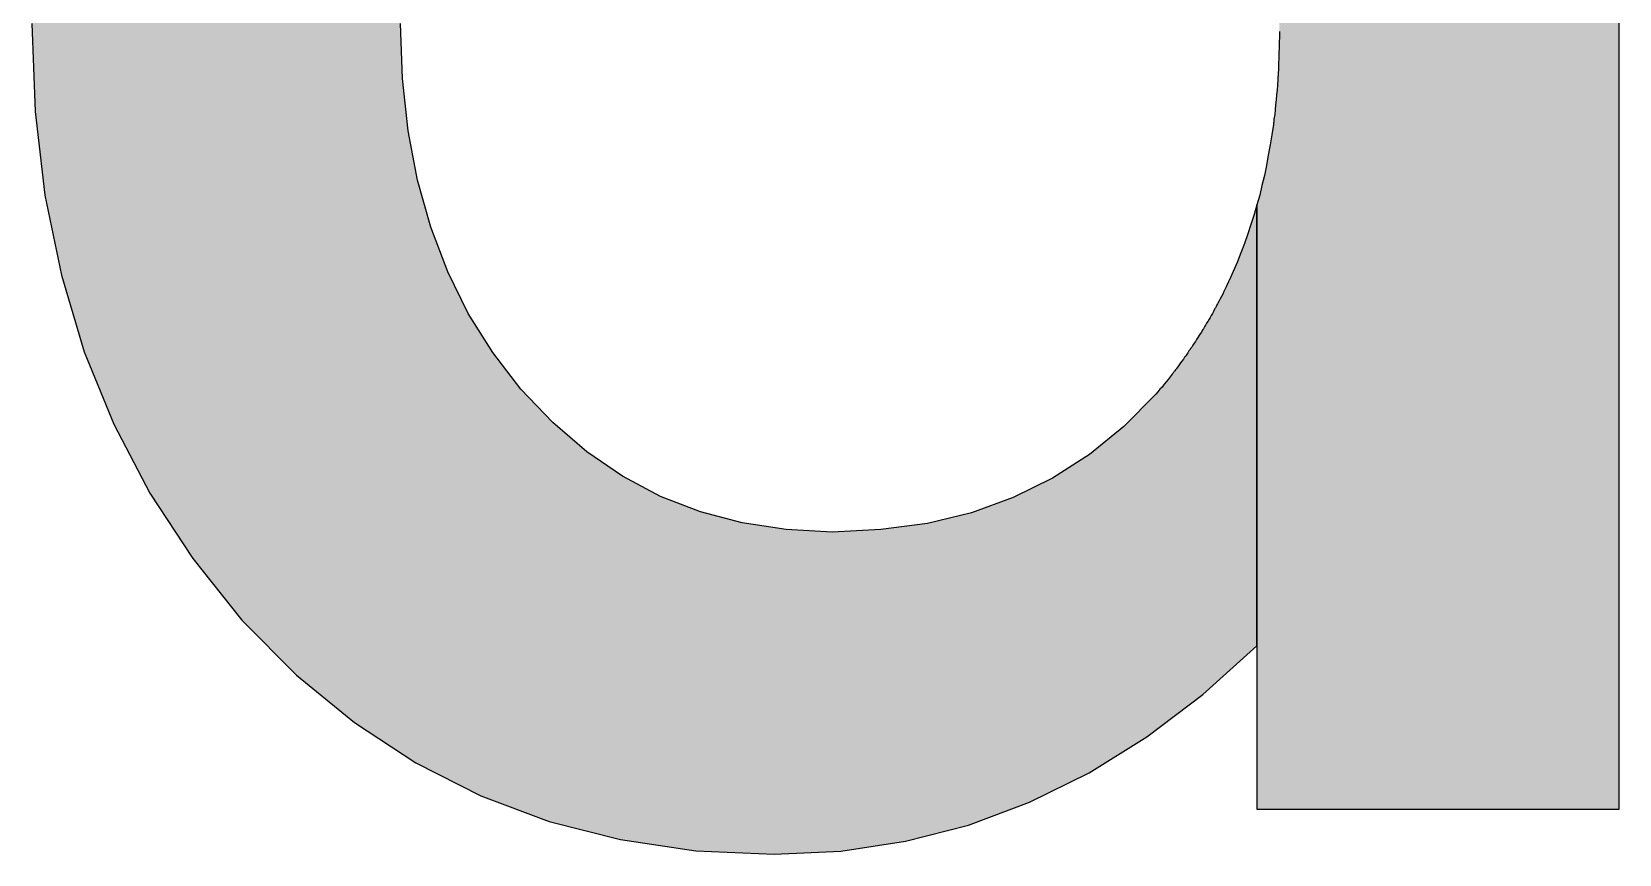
# Model space of a CAD drawing. Extents: x 198.6 to 210.1, y 62.9 to 66.
# Drawn here: x 203.71 to 205.094, y 63.573 to 64.29 of the extents above; entities that cross this region are included whole.
import ezdxf

# ---------------------------------------------------------------- set-up
doc = ezdxf.new("R2010")
doc.units = 0
doc.layers.add('LAYER_1', color=7, linetype='CONTINUOUS')

# ---------------------------------------------------------------- blocks, each defined once
blk = doc.blocks.new('*U7')
at = {"layer": 'LAYER_1', "color": 7, "extrusion": (0, 0, -1)}
for points in [[(-204.7975, 63.6123), (-204.7975, 65.9719), (-204.8175, 63.6123)], [(-204.8175, 63.6123), (-204.7975, 65.9719), (-204.8175, 65.9719)], [(-204.8175, 63.6123), (-204.8175, 65.9719), (-204.8569, 63.6123)], [(-204.8569, 63.6123), (-204.8175, 65.9719), (-204.8569, 65.9719)], [(-204.8569, 63.6123), (-204.8569, 65.9719), (-204.8964, 63.6123)], [(-204.8964, 63.6123), (-204.8569, 65.9719), (-204.8964, 65.9719)], [(-204.8964, 63.6123), (-204.8964, 65.9719), (-204.9358, 63.6123)], [(-204.9358, 63.6123), (-204.8964, 65.9719), (-204.9358, 65.9719)], [(-204.9358, 63.6123), (-204.9358, 65.9719), (-204.9753, 63.6123)], [(-204.9753, 63.6123), (-204.9358, 65.9719), (-204.9753, 65.9719)], [(-204.9753, 63.6123), (-204.9753, 65.9719), (-205.0147, 63.6123)], [(-205.0147, 63.6123), (-204.9753, 65.9719), (-205.0147, 65.9719)], [(-205.0147, 63.6123), (-205.0147, 65.9719), (-205.0542, 63.6123)], [(-205.0542, 63.6123), (-205.0147, 65.9719), (-205.0542, 65.9719)], [(-205.0542, 63.6123), (-205.0542, 65.9719), (-205.0936, 63.6123)], [(-205.0936, 63.6123), (-205.0542, 65.9719), (-205.0936, 65.9719)], [(-204.7973, 63.6123), (-204.7973, 64.2807), (-204.7975, 63.6123)], [(-204.797, 63.6123), (-204.797, 64.2669), (-204.7971, 63.6123)], [(-204.7971, 63.6123), (-204.7971, 64.2714), (-204.7973, 63.6123)], [(-204.7961, 63.6123), (-204.7961, 64.2507), (-204.7963, 63.6123)], [(-204.7963, 63.6123), (-204.7963, 64.2531), (-204.7966, 63.6123)], [(-204.7966, 63.6123), (-204.7966, 64.2576), (-204.7968, 63.6123)], [(-204.7968, 63.6123), (-204.7968, 64.2621), (-204.797, 63.6123)], [(-204.7954, 63.6123), (-204.7954, 64.239), (-204.7958, 63.6123)], [(-204.7958, 63.6123), (-204.7958, 64.2435), (-204.7961, 63.6123)], [(-204.7942, 63.6123), (-204.7942, 64.2262), (-204.7947, 63.6123)], [(-204.7947, 63.6123), (-204.7947, 64.2304), (-204.7951, 63.6123)], [(-204.7951, 63.6123), (-204.7951, 64.2348), (-204.7954, 63.6123)], [(-204.7922, 63.6123), (-204.7922, 64.209), (-204.7923, 63.6123)], [(-204.7923, 63.6123), (-204.7923, 64.2107), (-204.7925, 63.6123)], [(-204.7925, 63.6123), (-204.7925, 64.2118), (-204.7927, 63.6123)], [(-204.7927, 63.6123), (-204.7927, 64.2135), (-204.7934, 63.6123)], [(-204.7934, 63.6123), (-204.7934, 64.2176), (-204.7937, 63.6123)], [(-204.7937, 63.6123), (-204.7937, 64.2217), (-204.7942, 63.6123)], [(-204.7909, 63.6123), (-204.7909, 64.2), (-204.7922, 63.6123)], [(-204.7878, 63.6123), (-204.7878, 64.1821), (-204.7894, 63.6123)], [(-204.7894, 63.6123), (-204.7894, 64.1911), (-204.7909, 63.6123)], [(-204.7861, 63.6123), (-204.7861, 64.1732), (-204.7878, 63.6123)], [(-204.7823, 63.6123), (-204.7823, 64.1559), (-204.7844, 63.6123)], [(-204.7844, 63.6123), (-204.7844, 64.1646), (-204.7861, 63.6123)], [(-204.7803, 63.6123), (-204.7803, 64.1473), (-204.7823, 63.6123)], [(-204.7779, 63.6123), (-204.7779, 64.1391), (-204.7803, 63.6123)]]:
    blk.add_solid(points, dxfattribs=at)
at = {"layer": 'LAYER_1', "color": 7}
for points in [[(204.7975, 63.6123), (204.7973, 64.2807), (204.7975, 64.2851)], [(204.797, 63.6123), (204.7968, 64.2621), (204.797, 64.2669)], [(204.7971, 63.6123), (204.797, 64.2669), (204.7971, 64.2714)], [(204.7973, 63.6123), (204.7971, 64.2714), (204.7973, 64.2758)], [(204.7963, 63.6123), (204.7961, 64.2507), (204.7963, 64.251)], [(204.7966, 63.6123), (204.7963, 64.2531), (204.7966, 64.2576)], [(204.7968, 63.6123), (204.7966, 64.2576), (204.7968, 64.2621)], [(204.7954, 63.6123), (204.7951, 64.2348), (204.7954, 64.239)], [(204.7958, 63.6123), (204.7954, 64.239), (204.7958, 64.2435)], [(204.7961, 63.6123), (204.7958, 64.2435), (204.7961, 64.2479)], [(204.7942, 63.6123), (204.7937, 64.2217), (204.7942, 64.2262)], [(204.7947, 63.6123), (204.7942, 64.2262), (204.7947, 64.2304)], [(204.7951, 63.6123), (204.7947, 64.2304), (204.7951, 64.2348)], [(204.7922, 63.6123), (204.7909, 64.2), (204.7922, 64.209)], [(204.7923, 63.6123), (204.7922, 64.209), (204.7923, 64.2097)], [(204.7925, 63.6123), (204.7923, 64.2107), (204.7925, 64.2111)], [(204.7927, 63.6123), (204.7925, 64.2118), (204.7927, 64.2124)], [(204.7934, 63.6123), (204.7927, 64.2135), (204.7934, 64.2176)], [(204.7937, 63.6123), (204.7934, 64.2176), (204.7937, 64.2217)], [(204.7909, 63.6123), (204.7894, 64.1911), (204.7909, 64.2)], [(204.7878, 63.6123), (204.7861, 64.1732), (204.7878, 64.1821)], [(204.7894, 63.6123), (204.7878, 64.1821), (204.7894, 64.1911)], [(204.7861, 63.6123), (204.7844, 64.1646), (204.7861, 64.1732)], [(204.7823, 63.6123), (204.7803, 64.1473), (204.7823, 64.1559)], [(204.7844, 63.6123), (204.7823, 64.1559), (204.7844, 64.1646)], [(204.7803, 63.6123), (204.7779, 64.1391), (204.7803, 64.1473)]]:
    blk.add_solid(points, dxfattribs=at)
blk = doc.blocks.new('*U8')
at = {"layer": 'LAYER_1', "color": 7}
for points in [[(204.0318, 63.6613), (203.9917, 64.8963), (204.0318, 64.9231)], [(203.9901, 63.689), (203.941, 64.8542), (203.9901, 64.8953)], [(203.9917, 63.6878), (203.9901, 64.8953), (203.9917, 64.8963)], [(203.9901, 63.689), (203.9901, 64.8953), (203.9917, 63.6878)], [(203.9917, 63.6878), (203.9917, 64.8963), (204.0318, 63.6613)], [(203.9404, 63.7298), (203.8935, 64.8053), (203.9404, 64.8536)], [(203.941, 63.7291), (203.9404, 64.8536), (203.941, 64.8542)], [(203.9404, 63.7298), (203.9404, 64.8536), (203.941, 63.7291)], [(203.941, 63.7291), (203.941, 64.8542), (203.9901, 63.689)], [(203.8935, 63.777), (203.8506, 64.7526), (203.8935, 64.8053)], [(203.8935, 63.777), (203.8935, 64.8053), (203.9404, 63.7298)], [(203.8506, 63.8307), (203.8134, 64.6972), (203.8506, 64.7526)], [(203.8506, 63.8307), (203.8506, 64.7526), (203.8935, 63.777)], [(203.8134, 63.8876), (203.7819, 64.6383), (203.8134, 64.6972)], [(203.8134, 63.8876), (203.8134, 64.6972), (203.8506, 63.8307)], [(203.7819, 63.9479), (203.7562, 64.5762), (203.7819, 64.6383)], [(203.7819, 63.9479), (203.7819, 64.6383), (203.8134, 63.8876)], [(203.7562, 64.0109), (203.7362, 64.5111), (203.7562, 64.5762)], [(203.7562, 64.0109), (203.7562, 64.5762), (203.7819, 63.9479)], [(203.7362, 64.0777), (203.7219, 64.4429), (203.7362, 64.5111)], [(203.7362, 64.0777), (203.7362, 64.5111), (203.7562, 64.0109)], [(203.7219, 64.1473), (203.7133, 64.3713), (203.7219, 64.4429)], [(203.7219, 64.1473), (203.7219, 64.4429), (203.7362, 64.0777)], [(203.7133, 64.2204), (203.7104, 64.2969), (203.7133, 64.3713)], [(203.7133, 64.2204), (203.7133, 64.3713), (203.7219, 64.1473)], [(204.0318, 63.6613), (204.0318, 64.2969), (204.0334, 63.6603)], [(204.0334, 63.6603), (204.0334, 64.249), (204.0335, 63.6602)], [(204.0335, 63.6602), (204.0335, 64.2474), (204.0384, 63.657)], [(204.0384, 63.657), (204.0384, 64.2035), (204.0385, 63.6569)], [(204.0385, 63.6569), (204.0385, 64.2026), (204.0428, 63.6541)], [(204.0428, 63.6541), (204.0428, 64.1797), (204.0451, 63.6526)], [(204.0451, 63.6526), (204.0451, 64.1678), (204.0465, 63.6519)], [(204.0465, 63.6519), (204.0465, 64.1604), (204.047, 63.6517)], [(204.047, 63.6517), (204.047, 64.1586), (204.058, 63.6461)], [(204.7754, 63.7524), (204.7727, 64.1218), (204.7754, 64.1305)], [(204.7779, 63.7546), (204.7754, 64.1305), (204.7779, 64.1391)], [(204.058, 63.6461), (204.058, 64.1194), (204.0587, 63.6457)], [(204.0587, 63.6457), (204.0587, 64.1176), (204.0728, 63.6386)], [(204.7699, 63.7475), (204.767, 64.1053), (204.7699, 64.1136)], [(204.7727, 63.75), (204.7699, 64.1136), (204.7727, 64.1218)], [(204.767, 63.7448), (204.7639, 64.097), (204.767, 64.1053)], [(204.7606, 63.7391), (204.7572, 64.0808), (204.7606, 64.0888)], [(204.7639, 63.7421), (204.7606, 64.0888), (204.7639, 64.097)], [(204.0728, 63.6386), (204.0728, 64.0805), (204.0738, 63.6381)], [(204.0738, 63.6381), (204.0738, 64.0784), (204.0907, 63.6295)], [(204.7522, 63.7315), (204.752, 64.0695), (204.7522, 64.0702)], [(204.7524, 63.7317), (204.7522, 64.0702), (204.7524, 64.0705)], [(204.7527, 63.732), (204.7524, 64.0705), (204.7527, 64.0709)], [(204.7529, 63.7322), (204.7527, 64.0709), (204.7529, 64.0712)], [(204.753, 63.7323), (204.7529, 64.0712), (204.753, 64.0715)], [(204.7532, 63.7325), (204.753, 64.0715), (204.7532, 64.0722)], [(204.7534, 63.7326), (204.7532, 64.0722), (204.7534, 64.0726)], [(204.7536, 63.7328), (204.7534, 64.0726), (204.7536, 64.0729)], [(204.7572, 63.736), (204.7536, 64.0729), (204.7572, 64.0808)], [(204.746, 63.726), (204.745, 64.0553), (204.746, 64.0571)], [(204.747, 63.7269), (204.746, 64.0571), (204.747, 64.0591)], [(204.7481, 63.7278), (204.747, 64.0591), (204.7481, 64.0612)], [(204.7491, 63.7288), (204.7481, 64.0612), (204.7491, 64.0633)], [(204.7499, 63.7295), (204.7491, 64.0633), (204.7499, 64.0653)], [(204.7501, 63.7297), (204.7499, 64.0653), (204.7501, 64.0657)], [(204.751, 63.7305), (204.7501, 64.0657), (204.751, 64.0674)], [(204.752, 63.7314), (204.751, 64.0674), (204.752, 64.0695)], [(204.0907, 63.6295), (204.0907, 64.0443), (204.0923, 63.6287)], [(204.7381, 63.7189), (204.7372, 64.0409), (204.7381, 64.0426)], [(204.7391, 63.7198), (204.7381, 64.0426), (204.7391, 64.0443)], [(204.7401, 63.7207), (204.7391, 64.0443), (204.7401, 64.046)], [(204.741, 63.7215), (204.7401, 64.046), (204.741, 64.0481)], [(204.7413, 63.7218), (204.741, 64.0481), (204.7413, 64.0485)], [(204.7417, 63.7221), (204.7413, 64.0485), (204.7417, 64.0491)], [(204.742, 63.7224), (204.7417, 64.0491), (204.742, 64.0498)], [(204.7424, 63.7227), (204.742, 64.0498), (204.7424, 64.0505)], [(204.7427, 63.723), (204.7424, 64.0505), (204.7427, 64.0512)], [(204.7431, 63.7234), (204.7427, 64.0512), (204.7431, 64.0519)], [(204.7436, 63.7238), (204.7431, 64.0519), (204.7436, 64.0526)], [(204.7439, 63.7241), (204.7436, 64.0526), (204.7439, 64.0533)], [(204.745, 63.7251), (204.7439, 64.0533), (204.745, 64.0553)], [(204.0923, 63.6287), (204.0923, 64.0418), (204.0985, 63.6256)], [(204.0985, 63.6256), (204.0985, 64.0319), (204.1016, 63.624)], [(204.73, 63.7117), (204.7295, 64.0281), (204.73, 64.0288)], [(204.7303, 63.712), (204.73, 64.0288), (204.7303, 64.0295)], [(204.7307, 63.7122), (204.7303, 64.0295), (204.7307, 64.03)], [(204.7308, 63.7124), (204.7307, 64.03), (204.7308, 64.0302)], [(204.7313, 63.7128), (204.7308, 64.0302), (204.7313, 64.0309)], [(204.7317, 63.7131), (204.7313, 64.0309), (204.7317, 64.0316)], [(204.7322, 63.7136), (204.7317, 64.0316), (204.7322, 64.0326)], [(204.7326, 63.7139), (204.7322, 64.0326), (204.7326, 64.0333)], [(204.7331, 63.7144), (204.7326, 64.0333), (204.7331, 64.034)], [(204.7341, 63.7153), (204.7331, 64.034), (204.7341, 64.0357)], [(204.7351, 63.7162), (204.7341, 64.0357), (204.7351, 64.0374)], [(204.7362, 63.7172), (204.7351, 64.0374), (204.7362, 64.0392)], [(204.7372, 63.7181), (204.7362, 64.0392), (204.7372, 64.0409)], [(204.1016, 63.624), (204.1016, 64.027), (204.1121, 63.6201)], [(204.7212, 63.7051), (204.7207, 64.0144), (204.7212, 64.015)], [(204.7222, 63.7058), (204.7212, 64.015), (204.7222, 64.0168)], [(204.7232, 63.7066), (204.7222, 64.0168), (204.7232, 64.0185)], [(204.7243, 63.7074), (204.7232, 64.0185), (204.7243, 64.0199)], [(204.7253, 63.7082), (204.7243, 64.0199), (204.7253, 64.0216)], [(204.7263, 63.709), (204.7253, 64.0216), (204.7263, 64.0233)], [(204.7274, 63.7097), (204.7263, 64.0233), (204.7274, 64.0247)], [(204.7284, 63.7105), (204.7274, 64.0247), (204.7284, 64.0264)], [(204.7295, 63.7113), (204.7284, 64.0264), (204.7295, 64.0281)], [(204.1121, 63.6201), (204.1121, 64.0102), (204.1142, 63.6193)], [(204.1142, 63.6193), (204.1142, 64.0075), (204.1365, 63.6109)], [(204.7114, 63.6976), (204.7102, 63.9995), (204.7114, 64.0013)], [(204.7126, 63.6985), (204.7114, 64.0013), (204.7126, 64.0026)], [(204.7138, 63.6995), (204.7126, 64.0026), (204.7138, 64.0044)], [(204.7148, 63.7002), (204.7138, 64.0044), (204.7148, 64.0061)], [(204.716, 63.7011), (204.7148, 64.0061), (204.716, 64.0075)], [(204.717, 63.7019), (204.716, 64.0075), (204.717, 64.0089)], [(204.7172, 63.7021), (204.717, 64.0089), (204.7172, 64.0092)], [(204.7176, 63.7023), (204.7172, 64.0092), (204.7176, 64.0099)], [(204.7181, 63.7027), (204.7176, 64.0099), (204.7181, 64.0106)], [(204.7186, 63.7031), (204.7181, 64.0106), (204.7186, 64.0116)], [(204.7191, 63.7035), (204.7186, 64.0116), (204.7191, 64.0123)], [(204.7196, 63.7039), (204.7191, 64.0123), (204.7196, 64.013)], [(204.7201, 63.7043), (204.7196, 64.013), (204.7201, 64.0137)], [(204.7207, 63.7047), (204.7201, 64.0137), (204.7207, 64.0144)], [(204.7022, 63.6907), (204.7005, 63.9868), (204.7022, 63.9892)], [(204.704, 63.692), (204.7022, 63.9892), (204.704, 63.9913)], [(204.7045, 63.6924), (204.704, 63.9913), (204.7045, 63.992)], [(204.705, 63.6928), (204.7045, 63.992), (204.705, 63.9926)], [(204.7055, 63.6932), (204.705, 63.9926), (204.7055, 63.993)], [(204.7059, 63.6935), (204.7055, 63.993), (204.7059, 63.9937)], [(204.7064, 63.6939), (204.7059, 63.9937), (204.7064, 63.9944)], [(204.7069, 63.6942), (204.7064, 63.9944), (204.7069, 63.9951)], [(204.7074, 63.6946), (204.7069, 63.9951), (204.7074, 63.9957)], [(204.7077, 63.6949), (204.7074, 63.9957), (204.7077, 63.9964)], [(204.7079, 63.695), (204.7077, 63.9964), (204.7079, 63.9966)], [(204.709, 63.6958), (204.7079, 63.9966), (204.709, 63.9978)], [(204.7102, 63.6967), (204.709, 63.9978), (204.7102, 63.9995)], [(204.1365, 63.6109), (204.1365, 63.9782), (204.1395, 63.6098)], [(204.1395, 63.6098), (204.1395, 63.9751), (204.157, 63.6032)], [(204.6898, 63.6813), (204.6819, 63.966), (204.6898, 63.974)], [(204.6917, 63.6828), (204.6898, 63.974), (204.6917, 63.9761)], [(204.6934, 63.6841), (204.6917, 63.9761), (204.6934, 63.9782)], [(204.6953, 63.6855), (204.6934, 63.9782), (204.6953, 63.9802)], [(204.6971, 63.6868), (204.6953, 63.9802), (204.6971, 63.9827)], [(204.6988, 63.6881), (204.6971, 63.9827), (204.6988, 63.9847)], [(204.7005, 63.6894), (204.6988, 63.9847), (204.7005, 63.9868)], [(204.6805, 63.6745), (204.6619, 63.9458), (204.6805, 63.9646)], [(204.6819, 63.6754), (204.6805, 63.9646), (204.6819, 63.966)], [(204.157, 63.6032), (204.157, 63.9568), (204.1612, 63.6016)], [(204.1612, 63.6016), (204.1612, 63.9525), (204.1643, 63.6008)], [(204.1643, 63.6008), (204.1643, 63.9492), (204.1676, 63.6)], [(204.1676, 63.6), (204.1676, 63.9464), (204.1939, 63.5933)], [(204.6619, 63.6629), (204.6321, 63.9215), (204.6619, 63.9458)], [(204.1939, 63.5933), (204.1939, 63.9237), (204.1972, 63.5925)], [(204.1972, 63.5925), (204.1972, 63.9215), (204.2185, 63.5871)], [(204.6294, 63.6429), (204.6001, 63.9009), (204.6294, 63.9197)], [(204.6316, 63.644), (204.6294, 63.9197), (204.6316, 63.9211)], [(204.632, 63.6442), (204.6316, 63.9211), (204.632, 63.9213)], [(204.6321, 63.6443), (204.632, 63.9213), (204.6321, 63.9215)], [(204.2185, 63.5871), (204.2185, 63.9069), (204.2235, 63.5858)], [(204.2235, 63.5858), (204.2235, 63.9034), (204.2251, 63.5856)], [(204.2251, 63.5856), (204.2251, 63.9024), (204.2285, 63.585)], [(204.2285, 63.585), (204.2285, 63.9006), (204.2582, 63.5807)], [(204.5798, 63.6185), (204.5767, 63.8893), (204.5798, 63.8908)], [(204.5997, 63.6283), (204.5798, 63.8908), (204.5997, 63.9007)], [(204.6001, 63.6285), (204.5997, 63.9007), (204.6001, 63.9009)], [(204.2582, 63.5807), (204.2582, 63.8848), (204.2616, 63.5802)], [(204.2616, 63.5802), (204.2616, 63.8835), (204.283, 63.577)], [(204.5655, 63.6131), (204.5303, 63.8711), (204.5655, 63.8838)], [(204.5662, 63.6134), (204.5655, 63.8838), (204.5662, 63.8841)], [(204.5767, 63.6173), (204.5662, 63.8841), (204.5767, 63.8893)], [(204.283, 63.577), (204.283, 63.8752), (204.289, 63.5761)], [(204.289, 63.5761), (204.289, 63.8729), (204.293, 63.576)], [(204.293, 63.576), (204.293, 63.8714), (204.2964, 63.5758)], [(204.2964, 63.5758), (204.2964, 63.8705), (204.3295, 63.5743)], [(204.5226, 63.5975), (204.4924, 63.8618), (204.5226, 63.8691)], [(204.5265, 63.5985), (204.5226, 63.8691), (204.5265, 63.87)], [(204.5293, 63.5996), (204.5265, 63.87), (204.5293, 63.8707)], [(204.5303, 63.6), (204.5293, 63.8707), (204.5303, 63.8711)], [(204.3295, 63.5743), (204.3295, 63.8617), (204.3327, 63.5742)], [(204.3327, 63.5742), (204.3327, 63.8612), (204.3503, 63.5734)], [(204.3503, 63.5734), (204.3503, 63.8585), (204.3574, 63.573)], [(204.4092, 63.5755), (204.4077, 63.8538), (204.4092, 63.8539)], [(204.4104, 63.5756), (204.4092, 63.8539), (204.4104, 63.8539)], [(204.4153, 63.5758), (204.4104, 63.8539), (204.4153, 63.8542)], [(204.4502, 63.5811), (204.4153, 63.8542), (204.4502, 63.8559)], [(204.4525, 63.5815), (204.4502, 63.8559), (204.4525, 63.8562)], [(204.4668, 63.5837), (204.4525, 63.8562), (204.4668, 63.8581)], [(204.4716, 63.5844), (204.4668, 63.8581), (204.4716, 63.8588)], [(204.4909, 63.5894), (204.4716, 63.8588), (204.4909, 63.8614)], [(204.4924, 63.5898), (204.4909, 63.8614), (204.4924, 63.8618)]]:
    blk.add_solid(points, dxfattribs=at)
at = {"layer": 'LAYER_1', "color": 7, "extrusion": (0, 0, -1)}
for points in [[(-204.0334, 63.6603), (-204.0318, 64.2969), (-204.0334, 64.249)], [(-204.0335, 63.6602), (-204.0334, 64.249), (-204.0335, 64.2474)], [(-204.0384, 63.657), (-204.0335, 64.2474), (-204.0384, 64.2035)], [(-204.0385, 63.6569), (-204.0384, 64.2035), (-204.0385, 64.2026)], [(-204.0428, 63.6541), (-204.0385, 64.2026), (-204.0428, 64.1797)], [(-204.0451, 63.6526), (-204.0428, 64.1797), (-204.0451, 64.1678)], [(-204.0465, 63.6519), (-204.0451, 64.1678), (-204.0465, 64.1604)], [(-204.047, 63.6517), (-204.0465, 64.1604), (-204.047, 64.1586)], [(-204.058, 63.6461), (-204.047, 64.1586), (-204.058, 64.1194)], [(-204.7754, 63.7524), (-204.7754, 64.1305), (-204.7779, 63.7546)], [(-204.0587, 63.6457), (-204.058, 64.1194), (-204.0587, 64.1176)], [(-204.0728, 63.6386), (-204.0587, 64.1176), (-204.0728, 64.0805)], [(-204.7699, 63.7475), (-204.7699, 64.1136), (-204.7727, 63.75)], [(-204.7727, 63.75), (-204.7727, 64.1218), (-204.7754, 63.7524)], [(-204.767, 63.7448), (-204.767, 64.1053), (-204.7699, 63.7475)], [(-204.7606, 63.7391), (-204.7606, 64.0888), (-204.7639, 63.7421)], [(-204.7639, 63.7421), (-204.7639, 64.097), (-204.767, 63.7448)], [(-204.0738, 63.6381), (-204.0728, 64.0805), (-204.0738, 64.0784)], [(-204.0907, 63.6295), (-204.0738, 64.0784), (-204.0907, 64.0443)], [(-204.7522, 63.7315), (-204.7522, 64.0702), (-204.7524, 63.7317)], [(-204.7524, 63.7317), (-204.7524, 64.0705), (-204.7527, 63.732)], [(-204.7527, 63.732), (-204.7527, 64.0709), (-204.7529, 63.7322)], [(-204.7529, 63.7322), (-204.7529, 64.0712), (-204.753, 63.7323)], [(-204.753, 63.7323), (-204.753, 64.0715), (-204.7532, 63.7325)], [(-204.7532, 63.7325), (-204.7532, 64.0722), (-204.7534, 63.7326)], [(-204.7534, 63.7326), (-204.7534, 64.0726), (-204.7536, 63.7328)], [(-204.7536, 63.7328), (-204.7536, 64.0729), (-204.7572, 63.736)], [(-204.7572, 63.736), (-204.7572, 64.0808), (-204.7606, 63.7391)], [(-204.746, 63.726), (-204.746, 64.0571), (-204.747, 63.7269)], [(-204.747, 63.7269), (-204.747, 64.0591), (-204.7481, 63.7278)], [(-204.7481, 63.7278), (-204.7481, 64.0612), (-204.7491, 63.7288)], [(-204.7491, 63.7288), (-204.7491, 64.0633), (-204.7499, 63.7295)], [(-204.7499, 63.7295), (-204.7499, 64.0653), (-204.7501, 63.7297)], [(-204.7501, 63.7297), (-204.7501, 64.0657), (-204.751, 63.7305)], [(-204.751, 63.7305), (-204.751, 64.0674), (-204.752, 63.7314)], [(-204.752, 63.7314), (-204.752, 64.0695), (-204.7522, 63.7315)], [(-204.0923, 63.6287), (-204.0907, 64.0443), (-204.0923, 64.0418)], [(-204.7381, 63.7189), (-204.7381, 64.0426), (-204.7391, 63.7198)], [(-204.7391, 63.7198), (-204.7391, 64.0443), (-204.7401, 63.7207)], [(-204.7401, 63.7207), (-204.7401, 64.046), (-204.741, 63.7215)], [(-204.741, 63.7215), (-204.741, 64.0481), (-204.7413, 63.7218)], [(-204.7413, 63.7218), (-204.7413, 64.0485), (-204.7417, 63.7221)], [(-204.7417, 63.7221), (-204.7417, 64.0491), (-204.742, 63.7224)], [(-204.742, 63.7224), (-204.742, 64.0498), (-204.7424, 63.7227)], [(-204.7424, 63.7227), (-204.7424, 64.0505), (-204.7427, 63.723)], [(-204.7427, 63.723), (-204.7427, 64.0512), (-204.7431, 63.7234)], [(-204.7431, 63.7234), (-204.7431, 64.0519), (-204.7436, 63.7238)], [(-204.7436, 63.7238), (-204.7436, 64.0526), (-204.7439, 63.7241)], [(-204.7439, 63.7241), (-204.7439, 64.0533), (-204.745, 63.7251)], [(-204.745, 63.7251), (-204.745, 64.0553), (-204.746, 63.726)], [(-204.0985, 63.6256), (-204.0923, 64.0418), (-204.0985, 64.0319)], [(-204.1016, 63.624), (-204.0985, 64.0319), (-204.1016, 64.027)], [(-204.73, 63.7117), (-204.73, 64.0288), (-204.7303, 63.712)], [(-204.7303, 63.712), (-204.7303, 64.0295), (-204.7307, 63.7122)], [(-204.7307, 63.7122), (-204.7307, 64.03), (-204.7308, 63.7124)], [(-204.7308, 63.7124), (-204.7308, 64.0302), (-204.7313, 63.7128)], [(-204.7313, 63.7128), (-204.7313, 64.0309), (-204.7317, 63.7131)], [(-204.7317, 63.7131), (-204.7317, 64.0316), (-204.7322, 63.7136)], [(-204.7322, 63.7136), (-204.7322, 64.0326), (-204.7326, 63.7139)], [(-204.7326, 63.7139), (-204.7326, 64.0333), (-204.7331, 63.7144)], [(-204.7331, 63.7144), (-204.7331, 64.034), (-204.7341, 63.7153)], [(-204.7341, 63.7153), (-204.7341, 64.0357), (-204.7351, 63.7162)], [(-204.7351, 63.7162), (-204.7351, 64.0374), (-204.7362, 63.7172)], [(-204.7362, 63.7172), (-204.7362, 64.0392), (-204.7372, 63.7181)], [(-204.7372, 63.7181), (-204.7372, 64.0409), (-204.7381, 63.7189)], [(-204.1121, 63.6201), (-204.1016, 64.027), (-204.1121, 64.0102)], [(-204.7212, 63.7051), (-204.7212, 64.015), (-204.7222, 63.7058)], [(-204.7222, 63.7058), (-204.7222, 64.0168), (-204.7232, 63.7066)], [(-204.7232, 63.7066), (-204.7232, 64.0185), (-204.7243, 63.7074)], [(-204.7243, 63.7074), (-204.7243, 64.0199), (-204.7253, 63.7082)], [(-204.7253, 63.7082), (-204.7253, 64.0216), (-204.7263, 63.709)], [(-204.7263, 63.709), (-204.7263, 64.0233), (-204.7274, 63.7097)], [(-204.7274, 63.7097), (-204.7274, 64.0247), (-204.7284, 63.7105)], [(-204.7284, 63.7105), (-204.7284, 64.0264), (-204.7295, 63.7113)], [(-204.7295, 63.7113), (-204.7295, 64.0281), (-204.73, 63.7117)], [(-204.1142, 63.6193), (-204.1121, 64.0102), (-204.1142, 64.0075)], [(-204.1365, 63.6109), (-204.1142, 64.0075), (-204.1365, 63.9782)], [(-204.7114, 63.6976), (-204.7114, 64.0013), (-204.7126, 63.6985)], [(-204.7126, 63.6985), (-204.7126, 64.0026), (-204.7138, 63.6995)], [(-204.7138, 63.6995), (-204.7138, 64.0044), (-204.7148, 63.7002)], [(-204.7148, 63.7002), (-204.7148, 64.0061), (-204.716, 63.7011)], [(-204.716, 63.7011), (-204.716, 64.0075), (-204.717, 63.7019)], [(-204.717, 63.7019), (-204.717, 64.0089), (-204.7172, 63.7021)], [(-204.7172, 63.7021), (-204.7172, 64.0092), (-204.7176, 63.7023)], [(-204.7176, 63.7023), (-204.7176, 64.0099), (-204.7181, 63.7027)], [(-204.7181, 63.7027), (-204.7181, 64.0106), (-204.7186, 63.7031)], [(-204.7186, 63.7031), (-204.7186, 64.0116), (-204.7191, 63.7035)], [(-204.7191, 63.7035), (-204.7191, 64.0123), (-204.7196, 63.7039)], [(-204.7196, 63.7039), (-204.7196, 64.013), (-204.7201, 63.7043)], [(-204.7201, 63.7043), (-204.7201, 64.0137), (-204.7207, 63.7047)], [(-204.7207, 63.7047), (-204.7207, 64.0144), (-204.7212, 63.7051)], [(-204.7022, 63.6907), (-204.7022, 63.9892), (-204.704, 63.692)], [(-204.704, 63.692), (-204.704, 63.9913), (-204.7045, 63.6924)], [(-204.7045, 63.6924), (-204.7045, 63.992), (-204.705, 63.6928)], [(-204.705, 63.6928), (-204.705, 63.9926), (-204.7055, 63.6932)], [(-204.7055, 63.6932), (-204.7055, 63.993), (-204.7059, 63.6935)], [(-204.7059, 63.6935), (-204.7059, 63.9937), (-204.7064, 63.6939)], [(-204.7064, 63.6939), (-204.7064, 63.9944), (-204.7069, 63.6942)], [(-204.7069, 63.6942), (-204.7069, 63.9951), (-204.7074, 63.6946)], [(-204.7074, 63.6946), (-204.7074, 63.9957), (-204.7077, 63.6949)], [(-204.7077, 63.6949), (-204.7077, 63.9964), (-204.7079, 63.695)], [(-204.7079, 63.695), (-204.7079, 63.9966), (-204.709, 63.6958)], [(-204.709, 63.6958), (-204.709, 63.9978), (-204.7102, 63.6967)], [(-204.7102, 63.6967), (-204.7102, 63.9995), (-204.7114, 63.6976)], [(-204.1395, 63.6098), (-204.1365, 63.9782), (-204.1395, 63.9751)], [(-204.157, 63.6032), (-204.1395, 63.9751), (-204.157, 63.9568)], [(-204.6898, 63.6813), (-204.6898, 63.974), (-204.6917, 63.6828)], [(-204.6917, 63.6828), (-204.6917, 63.9761), (-204.6934, 63.6841)], [(-204.6934, 63.6841), (-204.6934, 63.9782), (-204.6953, 63.6855)], [(-204.6953, 63.6855), (-204.6953, 63.9802), (-204.6971, 63.6868)], [(-204.6971, 63.6868), (-204.6971, 63.9827), (-204.6988, 63.6881)], [(-204.6988, 63.6881), (-204.6988, 63.9847), (-204.7005, 63.6894)], [(-204.7005, 63.6894), (-204.7005, 63.9868), (-204.7022, 63.6907)], [(-204.6805, 63.6745), (-204.6805, 63.9646), (-204.6819, 63.6754)], [(-204.6819, 63.6754), (-204.6819, 63.966), (-204.6898, 63.6813)], [(-204.1612, 63.6016), (-204.157, 63.9568), (-204.1612, 63.9525)], [(-204.1643, 63.6008), (-204.1612, 63.9525), (-204.1643, 63.9492)], [(-204.1676, 63.6), (-204.1643, 63.9492), (-204.1676, 63.9464)], [(-204.1939, 63.5933), (-204.1676, 63.9464), (-204.1939, 63.9237)], [(-204.6619, 63.6629), (-204.6619, 63.9458), (-204.6805, 63.6745)], [(-204.1972, 63.5925), (-204.1939, 63.9237), (-204.1972, 63.9215)], [(-204.2185, 63.5871), (-204.1972, 63.9215), (-204.2185, 63.9069)], [(-204.6294, 63.6429), (-204.6294, 63.9197), (-204.6316, 63.644)], [(-204.6316, 63.644), (-204.6316, 63.9211), (-204.632, 63.6442)], [(-204.632, 63.6442), (-204.632, 63.9213), (-204.6321, 63.6443)], [(-204.6321, 63.6443), (-204.6321, 63.9215), (-204.6619, 63.6629)], [(-204.2235, 63.5858), (-204.2185, 63.9069), (-204.2235, 63.9034)], [(-204.2251, 63.5856), (-204.2235, 63.9034), (-204.2251, 63.9024)], [(-204.2285, 63.585), (-204.2251, 63.9024), (-204.2285, 63.9006)], [(-204.2582, 63.5807), (-204.2285, 63.9006), (-204.2582, 63.8848)], [(-204.5798, 63.6185), (-204.5798, 63.8908), (-204.5997, 63.6283)], [(-204.5997, 63.6283), (-204.5997, 63.9007), (-204.6001, 63.6285)], [(-204.6001, 63.6285), (-204.6001, 63.9009), (-204.6294, 63.6429)], [(-204.2616, 63.5802), (-204.2582, 63.8848), (-204.2616, 63.8835)], [(-204.283, 63.577), (-204.2616, 63.8835), (-204.283, 63.8752)], [(-204.5655, 63.6131), (-204.5655, 63.8838), (-204.5662, 63.6134)], [(-204.5662, 63.6134), (-204.5662, 63.8841), (-204.5767, 63.6173)], [(-204.5767, 63.6173), (-204.5767, 63.8893), (-204.5798, 63.6185)], [(-204.289, 63.5761), (-204.283, 63.8752), (-204.289, 63.8729)], [(-204.293, 63.576), (-204.289, 63.8729), (-204.293, 63.8714)], [(-204.2964, 63.5758), (-204.293, 63.8714), (-204.2964, 63.8705)], [(-204.3295, 63.5743), (-204.2964, 63.8705), (-204.3295, 63.8617)], [(-204.5226, 63.5975), (-204.5226, 63.8691), (-204.5265, 63.5985)], [(-204.5265, 63.5985), (-204.5265, 63.87), (-204.5293, 63.5996)], [(-204.5293, 63.5996), (-204.5293, 63.8707), (-204.5303, 63.6)], [(-204.5303, 63.6), (-204.5303, 63.8711), (-204.5655, 63.6131)], [(-204.3327, 63.5742), (-204.3295, 63.8617), (-204.3327, 63.8612)], [(-204.3503, 63.5734), (-204.3327, 63.8612), (-204.3503, 63.8585)], [(-204.3574, 63.573), (-204.3503, 63.8585), (-204.3574, 63.8575)], [(-204.3574, 63.573), (-204.3574, 63.8575), (-204.3677, 63.5735)], [(-204.3677, 63.5735), (-204.3574, 63.8575), (-204.3677, 63.8559)], [(-204.3677, 63.5735), (-204.3677, 63.8559), (-204.3708, 63.5737)], [(-204.3708, 63.5737), (-204.3677, 63.8559), (-204.3708, 63.8557)], [(-204.3708, 63.5737), (-204.3708, 63.8557), (-204.4077, 63.5754)], [(-204.4077, 63.5754), (-204.3708, 63.8557), (-204.4077, 63.8538)], [(-204.4077, 63.5754), (-204.4077, 63.8538), (-204.4092, 63.5755)], [(-204.4092, 63.5755), (-204.4092, 63.8539), (-204.4104, 63.5756)], [(-204.4104, 63.5756), (-204.4104, 63.8539), (-204.4153, 63.5758)], [(-204.4153, 63.5758), (-204.4153, 63.8542), (-204.4502, 63.5811)], [(-204.4502, 63.5811), (-204.4502, 63.8559), (-204.4525, 63.5815)], [(-204.4525, 63.5815), (-204.4525, 63.8562), (-204.4668, 63.5837)], [(-204.4668, 63.5837), (-204.4668, 63.8581), (-204.4716, 63.5844)], [(-204.4716, 63.5844), (-204.4716, 63.8588), (-204.4909, 63.5894)], [(-204.4909, 63.5894), (-204.4909, 63.8614), (-204.4924, 63.5898)], [(-204.4924, 63.5898), (-204.4924, 63.8618), (-204.5226, 63.5975)]]:
    blk.add_solid(points, dxfattribs=at)

msp = doc.modelspace()

# ---------------------------------------------------------------- linework, layer by layer
at = {"layer": 'LAYER_1'}
for points in [[(204.7975, 64.29), (204.7975, 64.2851), (204.7973, 64.2807), (204.7973, 64.2758), (204.7971, 64.2714), (204.797, 64.2669), (204.7968, 64.2621), (204.7966, 64.2576), (204.7963, 64.2531), (204.7963, 64.2524), (204.7963, 64.2517), (204.7963, 64.251), (204.7961, 64.2507), (204.7961, 64.25), (204.7961, 64.2493), (204.7961, 64.2486), (204.7961, 64.2479), (204.7958, 64.2435), (204.7954, 64.239), (204.7951, 64.2348), (204.7947, 64.2304), (204.7942, 64.2262), (204.7937, 64.2217), (204.7934, 64.2176), (204.7927, 64.2135), (204.7927, 64.2128), (204.7927, 64.2124), (204.7925, 64.2118), (204.7925, 64.2111), (204.7923, 64.2107), (204.7923, 64.21), (204.7923, 64.2097), (204.7922, 64.209), (204.7909, 64.2), (204.7894, 64.1911), (204.7878, 64.1821), (204.7861, 64.1732), (204.7844, 64.1646), (204.7823, 64.1559), (204.7803, 64.1473), (204.7779, 64.1391), (204.7779, 64.0908), (204.7779, 64.0429), (204.7779, 63.9951), (204.7779, 63.9468), (204.7779, 63.8989), (204.7779, 63.8507), (204.7779, 63.8028), (204.7779, 63.7546), (204.7779, 63.737), (204.7779, 63.7191), (204.7779, 63.7012), (204.7779, 63.6833), (204.7779, 63.6657), (204.7779, 63.6478), (204.7779, 63.6299), (204.7779, 63.6123), (204.8175, 63.6123), (204.8569, 63.6123), (204.8964, 63.6123), (204.9358, 63.6123), (204.9753, 63.6123), (205.0147, 63.6123), (205.0542, 63.6123), (205.0936, 63.6123), (205.0936, 63.9072), (205.0936, 64.2021), (205.0936, 64.497)], [(203.7104, 64.2969), (203.7133, 64.2204), (203.7219, 64.1473), (203.7362, 64.0777), (203.7562, 64.0109), (203.7819, 63.9479), (203.8134, 63.8876), (203.8506, 63.8307), (203.8935, 63.777), (203.941, 63.7291), (203.9917, 63.6878), (204.0451, 63.6526), (204.1016, 63.624), (204.1612, 63.6016), (204.2235, 63.5858), (204.289, 63.5761), (204.3574, 63.573), (204.4153, 63.5758), (204.4716, 63.5844), (204.5265, 63.5985), (204.5798, 63.6185), (204.6316, 63.644), (204.6819, 63.6754), (204.7307, 63.7122), (204.7779, 63.7546), (204.7779, 63.8028), (204.7779, 63.8507), (204.7779, 63.8989), (204.7779, 63.9468), (204.7779, 63.9951), (204.7779, 64.0429), (204.7779, 64.0908), (204.7779, 64.1391), (204.7754, 64.1305), (204.7727, 64.1218), (204.7699, 64.1136), (204.767, 64.1053), (204.7639, 64.097), (204.7606, 64.0888), (204.7572, 64.0808), (204.7536, 64.0729), (204.7536, 64.0729)], [(204.7536, 64.0729), (204.7534, 64.0726), (204.7532, 64.0722), (204.753, 64.0715), (204.7529, 64.0712), (204.7527, 64.0709), (204.7524, 64.0705), (204.7522, 64.0702), (204.752, 64.0695), (204.751, 64.0674), (204.7499, 64.0653), (204.7491, 64.0633), (204.7481, 64.0612), (204.747, 64.0591), (204.746, 64.0571), (204.745, 64.0553), (204.7439, 64.0533), (204.7436, 64.0526), (204.7431, 64.0519), (204.7427, 64.0512), (204.7424, 64.0505), (204.742, 64.0498), (204.7417, 64.0491), (204.7413, 64.0485), (204.741, 64.0481), (204.7401, 64.046), (204.7391, 64.0443), (204.7381, 64.0426), (204.7372, 64.0409), (204.7362, 64.0392), (204.7351, 64.0374), (204.7341, 64.0357), (204.7331, 64.034), (204.7326, 64.0333), (204.7322, 64.0326), (204.7317, 64.0316), (204.7313, 64.0309), (204.7308, 64.0302), (204.7303, 64.0295), (204.73, 64.0288), (204.7295, 64.0281), (204.7284, 64.0264), (204.7274, 64.0247), (204.7263, 64.0233), (204.7253, 64.0216), (204.7243, 64.0199), (204.7232, 64.0185), (204.7222, 64.0168), (204.7212, 64.015), (204.7207, 64.0144), (204.7201, 64.0137), (204.7196, 64.013), (204.7191, 64.0123), (204.7186, 64.0116), (204.7181, 64.0106), (204.7176, 64.0099), (204.7172, 64.0092), (204.716, 64.0075), (204.7148, 64.0061), (204.7138, 64.0044), (204.7126, 64.0026), (204.7114, 64.0013), (204.7102, 63.9995), (204.709, 63.9978), (204.7077, 63.9964), (204.7074, 63.9957), (204.7069, 63.9951), (204.7064, 63.9944), (204.7059, 63.9937), (204.7055, 63.993), (204.705, 63.9926), (204.7045, 63.992), (204.704, 63.9913), (204.7022, 63.9892), (204.7005, 63.9868), (204.6988, 63.9847), (204.6971, 63.9827), (204.6953, 63.9802), (204.6934, 63.9782), (204.6917, 63.9761), (204.6898, 63.974), (204.6619, 63.9458), (204.632, 63.9213), (204.5997, 63.9007), (204.5655, 63.8838), (204.5293, 63.8707), (204.4909, 63.8614), (204.4502, 63.8559), (204.4077, 63.8538), (204.3677, 63.8559), (204.3295, 63.8617), (204.293, 63.8714), (204.2582, 63.8848), (204.2251, 63.9024), (204.1939, 63.9237), (204.1643, 63.9492), (204.1365, 63.9782), (204.1121, 64.0102), (204.0907, 64.0443), (204.0728, 64.0805), (204.058, 64.1194), (204.0465, 64.1604), (204.0384, 64.2035), (204.0334, 64.249), (204.0318, 64.2969)]]:
    msp.add_lwpolyline(points, dxfattribs=at)

# ---------------------------------------------------------------- block references
at = {"layer": 'LAYER_1', "color": 7}
for name in ['*U7', '*U8']:
    msp.add_blockref(name, (0, 0), dxfattribs=at)

doc.saveas('drawing.dxf')
